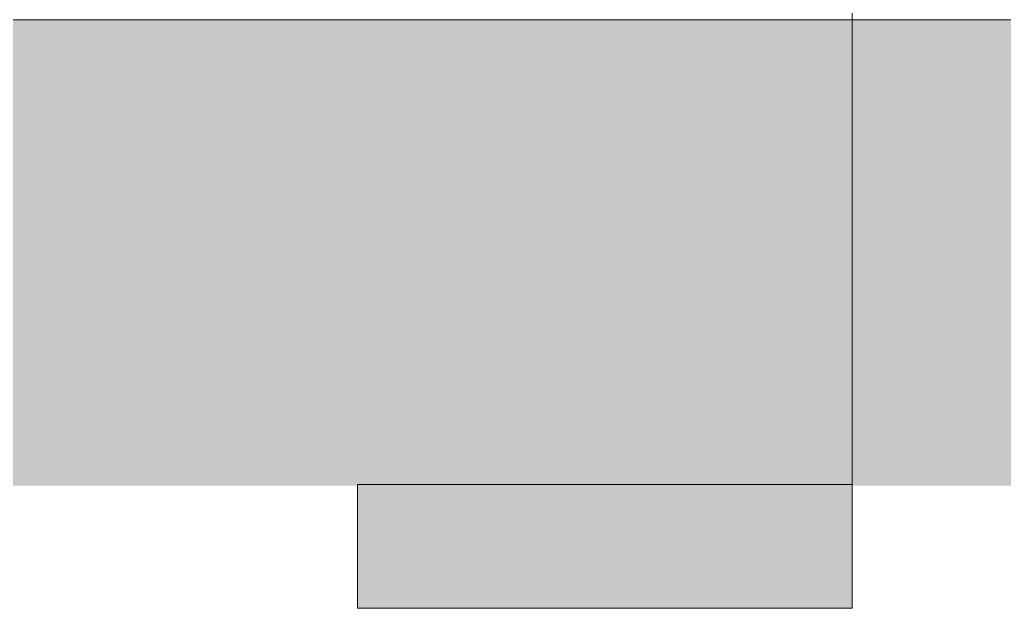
# Model space of a CAD drawing. Header units: inches. Extents: x 21386 to 98862, y -290 to 853.
# Drawn here: x 35776.9 to 35920.2, y -97.7 to -12 of the extents above; entities that cross this region are included whole.
import ezdxf

# ---------------------------------------------------------------- set-up
doc = ezdxf.new("R2010")
doc.units = ezdxf.units.IN
doc.header["$MEASUREMENT"] = 0
doc.layers.add('C-TOPO', color=7, linetype='Continuous', lineweight=13)
doc.layers.add('G-ANNO-SYMB', color=111, linetype='Continuous', lineweight=9)

# ---------------------------------------------------------------- blocks, each defined once
blk = doc.blocks.new('Section - 3_32_ x 3_8_-18514-Building Section - East_West looking South')
at = {"layer": 'G-ANNO-SYMB'}
blk.add_hatch(color=256, dxfattribs=at).paths.add_polyline_path([(-22946.16, -26.7), (-22874.16, -26.7), (-22874.16, -44.7), (-22946.16, -44.7)], flags=0)
for p, q in [((-22946.16, -26.7), (-22946.16, -44.7)), ((-22874.16, -26.7), (-22946.16, -26.7)), ((-22874.16, -44.7), (-22874.16, -26.7)), ((-22946.16, -44.7), (-22874.16, -44.7))]:
    blk.add_line(p, q, dxfattribs=at)

msp = doc.modelspace()

# ---------------------------------------------------------------- hatches: boundary and pattern name
at = {"layer": 'C-TOPO', "lineweight": 9}
h = msp.add_hatch(dxfattribs=at)
h.set_pattern_fill('FP_50', color=8, style=0, pattern_type=2)
h.set_pattern_definition([(0, (-87938.914, 98.42), (48, 48), [48, -48]), (0, (-87938.914, 116.42), (48, 48), [48, -48]), (0, (-87938.914, 134.42), (48, 48), [48, -48]), (90, (-87932.914, 140.42), (-48, 48), [48, -48]), (90, (-87914.914, 140.42), (-48, 48), [48, -48]), (90, (-87896.914, 140.42), (-48, 48), [48, -48])])
h.paths.add_polyline_path([(39752.09, -79.82), (39838.71, -79.82), (39838.71, -48), (39833.71, -48), (39833.71, -36), (39838.71, -36), (39838.71, -12.01), (35631.46, -12.01), (35631.46, -36), (35636.46, -36), (35636.46, -48), (35631.46, -48), (35631.46, -79.82), (39607.97, -79.82)], flags=0)

# ---------------------------------------------------------------- linework, layer by layer
at = {"layer": 'C-TOPO'}
msp.add_line((35631.91, -12.01), (35981.08, -12.01), dxfattribs=at)
at = {"layer": 'C-TOPO', "color": 8, "lineweight": 9}
msp.add_line((35981.08, -12.01), (35631.91, -12.01), dxfattribs=at)
at = {"layer": 'G-ANNO-SYMB'}
msp.add_line((35898.03, 737.16), (35898.03, -79.66), dxfattribs=at)

# ---------------------------------------------------------------- block references
msp.add_blockref('Section - 3_32_ x 3_8_-18514-Building Section - East_West looking South', (58772.19, -52.96), dxfattribs=at)

doc.saveas('drawing.dxf')
